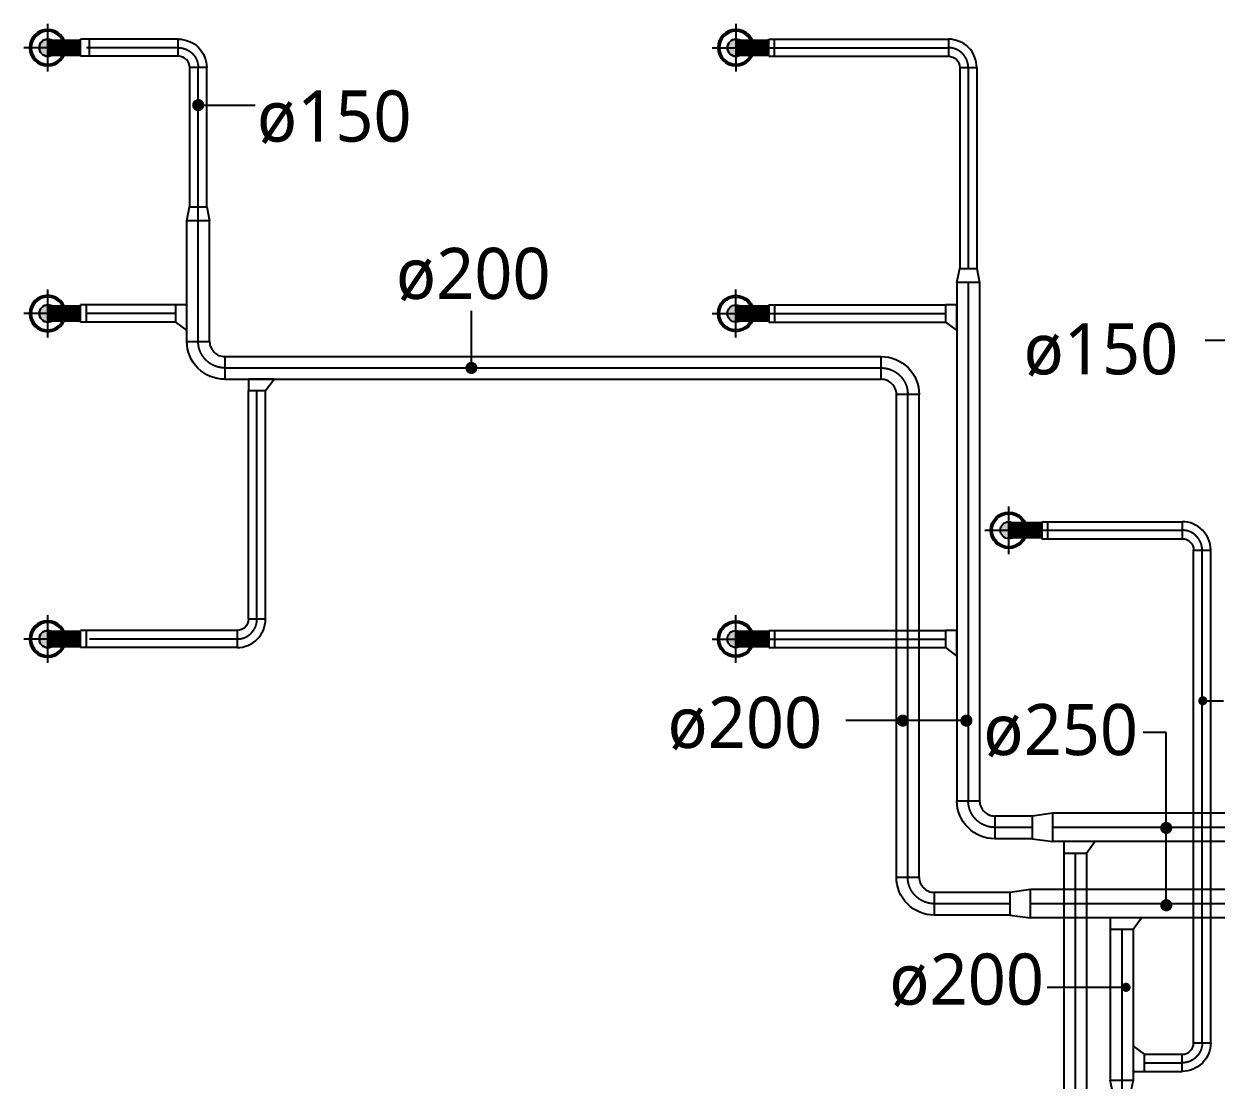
# Model space of a CAD drawing. Header units: millimetres. Extents: x 61566 to 667441, y 0 to 118800.
# Drawn here: x 428882 to 439367, y 62781 to 72071 of the extents above; entities that cross this region are included whole.
import ezdxf

# ---------------------------------------------------------------- set-up
doc = ezdxf.new("R2010")
doc.units = ezdxf.units.MM
doc.header["$LTSCALE"] = 200
doc.linetypes.add('CENTER', pattern=[50.8, 31.75, -6.35, 6.35, -6.35])
for name, color, linetype in [('DUCT', 7, 'Continuous'), ('LG-DIFF', 30, 'Continuous'), ('TEXT', 3, 'Continuous'), ('환기(RA)', 2, 'Continuous'), ('환기(SA)', 3, 'Continuous')]:
    doc.layers.add(name, color=color, linetype=linetype)
doc.styles.add('LG전자', font='malgun.ttf')

# ---------------------------------------------------------------- blocks, each defined once
blk = doc.blocks.new('A$C40B63A93')
at = {"color": 1}
for p, q in [((210, 420), (210, 0)), ((420, 210), (0, 210))]:
    blk.add_line(p, q, dxfattribs=at)
at = {"color": 0}
for radius in [160, 145, 75]:
    blk.add_circle((210, 210), radius, dxfattribs=at)
blk = doc.blocks.new('ELBOW_90_150')
at = {"layer": 'DUCT', "color": 0}
blk.add_lwpolyline([(175, 250, 0.414214), (-75, 0), (75, 0, -0.414214), (175, 100), (175, 250)], format="xyb", dxfattribs=at)
at = {"layer": 'DUCT', "color": 1, "linetype": 'CENTER'}
blk.add_arc((175, 0), 175, 90, 180, dxfattribs=at)
blk = doc.blocks.new('레듀서1')
at = {"layer": '환기(SA)', "color": 0}
blk.add_lwpolyline([(-23, 123), (177, 123), (152, 0), (2, 0)], close=True, dxfattribs=at)
blk = doc.blocks.new('레듀서2')
at = {"layer": '환기(RA)', "color": 0}
blk.add_lwpolyline([(182, 225), (0, 250), (0, 0), (182, 25)], close=True, dxfattribs=at)

msp = doc.modelspace()

# ---------------------------------------------------------------- hatches: boundary and pattern name
at = {"layer": 'LG-DIFF'}
h = msp.add_hatch(color=3, dxfattribs=at)
edge = h.paths.add_edge_path()
edge.add_arc((429092.1, 71861.2), 75, -270, 90, ccw=False)
h = msp.add_hatch(color=3, dxfattribs=at)
edge = h.paths.add_edge_path()
edge.add_arc((429092.1, 69523.6), 75, -270, 90, ccw=False)
h = msp.add_hatch(color=3, dxfattribs=at)
edge = h.paths.add_edge_path()
edge.add_arc((429092.1, 66660.5), 75, -270, 90, ccw=False)
at = {"layer": '환기(RA)'}
h = msp.add_hatch(color=256, dxfattribs=at)
edge = h.paths.add_edge_path()
edge.add_arc((435143.6, 71861.2), 75, 0, 360, ccw=False)
h = msp.add_hatch(color=256, dxfattribs=at)
edge = h.paths.add_edge_path()
edge.add_arc((435143.6, 69523.6), 75, 270, 630)
h = msp.add_hatch(color=256, dxfattribs=at)
edge = h.paths.add_edge_path()
edge.add_arc((435143.6, 66660.5), 75, 270, 630)
at = {"layer": '환기(SA)'}
h = msp.add_hatch(color=256, dxfattribs=at)
edge = h.paths.add_edge_path()
edge.add_arc((437542.9, 67617.4), 75, 270, 630)

# ---------------------------------------------------------------- linework, layer by layer
at = {"layer": 'LG-DIFF', "color": 3}
for p, q in [((429381.7, 71786.2), (429381.7, 71936.2)), ((430240.5, 71936.2), (429381.7, 71936.2)), ((429458.8, 71786.2), (429458.8, 71936.2)), ((430240.5, 71786.2), (429381.7, 71786.2)), ((430215.5, 69598.6), (429381.7, 69598.6)), ((429381.7, 69448.6), (429381.7, 69598.6)), ((429431.7, 69448.6), (429431.7, 69598.6)), ((430215.5, 69448.6), (429381.7, 69448.6)), ((430757.3, 66735.5), (429381.7, 66735.5)), ((429381.7, 66585.5), (429381.7, 66735.5)), ((429431.7, 66585.5), (429431.7, 66735.5)), ((430757.3, 66585.5), (429381.7, 66585.5))]:
    msp.add_line(p, q, dxfattribs=at)
at = {"layer": 'LG-DIFF', "color": 3, "const_width": 150}
for points in [[(429381.7, 71861.2), (429092.1, 71861.2)], [(429381.7, 69523.6), (429092.1, 69523.6)], [(429381.7, 66660.5), (429092.1, 66660.5)]]:
    msp.add_lwpolyline(points, dxfattribs=at)
at = {"layer": 'LG-DIFF', "color": 3}
for centre in [(429092.1, 71861.2), (429092.1, 69523.6), (429092.1, 66660.5)]:
    msp.add_circle(centre, 75, dxfattribs=at)
at = {"layer": 'TEXT', "color": 1}
for p, q in [((430415.5, 71356.6), (430916.2, 71356.6, 0)), ((432817.7, 69045), (432817.7, 69548, 0)), ((439645.8, 69284.9), (439270.2, 69284.9, 0)), ((439249.1, 66117.4), (439431.2, 66117.4, 0)), ((437186.9, 65942.8, 0), (436110.7, 65942.8, 0)), ((438927.8, 65839.2, 0), (438726.2, 65839.2, 0)), ((438927.8, 64318.8), (438927.8, 65839.2, 0)), ((438574.2, 63597), (437881.1, 63597, 0))]:
    msp.add_line(p, q, dxfattribs=at)
for points, const_width in [([(430415.5, 71329.9, 1), (430415.5, 71383.3, 1)], 53.3), ([(432844.4, 69045, 1), (432791, 69045, 1)], 53.3), ([(439249.1, 66137.4, -1), (439249.1, 66097.4, -1)], 40), ([(436611.4, 65969.5, 1), (436611.4, 65916.1, 1)], 53.3), ([(437170.5, 65969.5, 1), (437170.5, 65916.1, 1)], 53.3), ([(438954.5, 64998.9, -1), (438901.2, 64998.9, -1)], 53.3), ([(438954.5, 64318.8, -1), (438901.2, 64318.8, -1)], 53.3), ([(438574.2, 63617, -1), (438574.2, 63577, -1)], 40)]:
    msp.add_lwpolyline(points, format="xyb", close=True, dxfattribs=dict(at, const_width=const_width))
at = {"layer": '환기(RA)'}
for p, q in [((435433.2, 71936.2), (437011.9, 71936.2)), ((435433.2, 71786.2), (435433.2, 71936.2)), ((435483.2, 71786.2), (435483.2, 71936.2)), ((435433.2, 71786.2), (437011.9, 71786.2)), ((437111.9, 71686.2), (437111.9, 69920.2)), ((437261.9, 71686.2), (437261.9, 69920.2)), ((437086.9, 69797.4), (437086.9, 65237.2)), ((437286.9, 69797.4), (437286.9, 65237.2)), ((435433.2, 69598.6), (436986.9, 69598.6)), ((435433.2, 69598.6), (435433.2, 69448.6)), ((435483.2, 69598.6), (435483.2, 69448.6)), ((435433.2, 69448.6), (436986.9, 69448.6)), ((435433.2, 66735.5), (436986.9, 66735.5)), ((435433.2, 66735.5), (435433.2, 66585.5)), ((435483.2, 66735.5), (435483.2, 66585.5)), ((435433.2, 66585.5), (436986.9, 66585.5)), ((440115, 65128.9), (437930.6, 65128.9)), ((437748.9, 65103.9), (437420.2, 65103.9)), ((437748.9, 64903.9), (437420.2, 64903.9)), ((440115, 64878.9), (437930.6, 64878.9)), ((438026.2, 64778.3), (438026.2, 61753.6)), ((438226.2, 64778.3), (438226.2, 61753.6))]:
    msp.add_line(p, q, dxfattribs=at)
at = {"layer": '환기(RA)', "const_width": 150}
for points in [[(435433.2, 71861.2), (435143.6, 71861.2)], [(435433.2, 69523.6), (435143.6, 69523.6)], [(435433.2, 66660.5), (435143.6, 66660.5)]]:
    msp.add_lwpolyline(points, dxfattribs=at)
at = {"layer": '환기(RA)'}
for points in [[(437086.9, 69598.6), (436986.9, 69598.6), (436986.9, 69448.6), (437086.9, 69373.6)], [(437086.9, 66735.5), (436986.9, 66735.5), (436986.9, 66585.5), (437086.9, 66510.5)], [(438026.2, 64878.3), (438026.2, 64778.3), (438226.2, 64778.3), (438301.2, 64878.3)]]:
    msp.add_lwpolyline(points, close=True, dxfattribs=at)
for centre in [(435143.6, 71861.2), (435143.6, 69523.6), (435143.6, 66660.5)]:
    msp.add_circle(centre, 75, dxfattribs=at)
at = {"layer": '환기(SA)', "color": 1, "linetype": 'CENTER'}
for p, q in [((430240.5, 71861.2), (429431.7, 71861.2)), ((429460.1, 71861.2), (429458.8, 71861.2)), ((435433.2, 71861.2), (437011.9, 71861.2)), ((430415.5, 69278.4), (430415.5, 71686.2)), ((437186.9, 71686.2), (437186.9, 69920.2)), ((437186.9, 69797.4), (437186.9, 65237.2)), ((430215.5, 69523.6), (429431.7, 69523.6)), ((435433.2, 69523.6), (436986.9, 69523.6)), ((430648.8, 69045), (436421.7, 69045)), ((430932.3, 66835.5), (430932.3, 68845)), ((436655, 64565.7), (436655, 68836.7)), ((437832.5, 67617.4), (439068.6, 67617.4)), ((439243.6, 63108.1), (439243.6, 67442.4)), ((430757.3, 66660.5), (429458.8, 66660.5)), ((435433.2, 66660.5), (436986.9, 66660.5)), ((437748.9, 65003.9), (437420.2, 65003.9)), ((440115, 65003.9), (437930.6, 65003.9)), ((438126.2, 64778.3), (438126.2, 61753.6)), ((437553.3, 64332.4), (436888.3, 64332.4)), ((440115, 64332.4), (437735, 64332.4)), ((438535.8, 64107.4), (438535.8, 62657.8)), ((438735.8, 62933.1), (439068.6, 62933.1))]:
    msp.add_line(p, q, dxfattribs=at)
at = {"layer": '환기(SA)'}
for p, q in [((430340.5, 70462.2), (430340.5, 71686.2)), ((430490.5, 70462.2), (430490.5, 71686.2)), ((430315.5, 69278.4), (430315.5, 70339.4)), ((430515.5, 69278.4), (430515.5, 70339.4)), ((430648.8, 69145), (436421.7, 69145)), ((430648.8, 68945), (436421.7, 68945)), ((430857.3, 66835.5), (430857.3, 68845)), ((431007.3, 66835.5), (431007.3, 68845)), ((436555, 64565.7), (436555, 68811.7)), ((436755, 64565.7), (436755, 68811.7)), ((437832.5, 67692.4), (439068.6, 67692.4)), ((437832.5, 67692.4), (437832.5, 67542.4)), ((437882.5, 67692.4), (437882.5, 67542.4)), ((437832.5, 67542.4), (439068.6, 67542.4)), ((439168.6, 63108.1), (439168.6, 67442.4)), ((439318.6, 63108.1), (439318.6, 67442.4)), ((437553.3, 64432.4), (436888.3, 64432.4)), ((440115, 64457.4), (437735, 64457.4)), ((437553.3, 64232.4), (436888.3, 64232.4)), ((440115, 64207.4), (437735, 64207.4)), ((438435.8, 64107.4), (438435.8, 62780.6)), ((438635.8, 64107.4), (438635.8, 62780.6)), ((438735.8, 63008.1), (439068.6, 63008.1)), ((438735.8, 62858.1), (439068.6, 62858.1))]:
    msp.add_line(p, q, dxfattribs=at)
for points in [[(430315.5, 69598.6), (430215.5, 69598.6), (430215.5, 69448.6), (430315.5, 69373.6)], [(430857.3, 68945), (430857.3, 68845), (431007.3, 68845), (431082.3, 68945)], [(438435.8, 64207.4), (438435.8, 64107.4), (438635.8, 64107.4), (438710.8, 64207.4)], [(438635.8, 62858.1), (438735.8, 62858.1), (438735.8, 63008.1), (438635.8, 63083.1)]]:
    msp.add_lwpolyline(points, close=True, dxfattribs=at)
at = {"layer": '환기(SA)', "const_width": 150}
msp.add_lwpolyline([(437832.5, 67617.4), (437542.9, 67617.4)], dxfattribs=at)
at = {"layer": '환기(SA)'}
msp.add_circle((437542.9, 67617.4), 75, dxfattribs=at)

# ---------------------------------------------------------------- block references
at = {"layer": 'LG-DIFF', "color": 3, "xscale": -1, "rotation": 180}
for p in [(428882.1, 72071.2), (428882.1, 69733.6), (428882.1, 66870.5)]:
    msp.add_blockref('A$C40B63A93', p, dxfattribs=at)
at = {"layer": 'LG-DIFF', "color": 3, "xscale": -1}
msp.add_blockref('ELBOW_90_150', (430415.5, 71686.2), dxfattribs=at)
at = {"layer": 'LG-DIFF', "color": 3, "rotation": 180}
for name, p in [('A$C40B63A93', (437752.9, 67827.4)), ('ELBOW_90_150', (430932.3, 66835.5))]:
    msp.add_blockref(name, p, dxfattribs=at)
at = {"layer": '환기(RA)', "xscale": -1}
msp.add_blockref('A$C40B63A93', (435353.6, 71651.2), dxfattribs=at)
at = {"layer": '환기(RA)'}
for name, p, rotation in [('ELBOW_90_150', (437011.9, 71861.2), 270), ('레듀서1', (437263.5, 69920.2), 180), ('A$C40B63A93', (435353.6, 69733.6), 180), ('A$C40B63A93', (435353.6, 66870.5), 180), ('레듀서2', (437930.6, 65128.9), 179.9999999999999)]:
    msp.add_blockref(name, p, dxfattribs=dict(at, rotation=rotation))
at = {"layer": '환기(RA)', "xscale": -1.333333333333333, "yscale": 1.333333333333333, "zscale": 1.333333333333333, "rotation": 179.9999999999999}
msp.add_blockref('ELBOW_90_150', (437186.9, 65237.2), dxfattribs=at)
at = {"layer": '환기(SA)'}
for name, p, rotation in [('레듀서1', (430492.2, 70462.2), 180), ('ELBOW_90_150', (439068.6, 67617.4), 270.0000000001647), ('레듀서2', (437735, 64457.4), 179.9999999999999)]:
    msp.add_blockref(name, p, dxfattribs=dict(at, rotation=rotation))
at = {"layer": '환기(SA)', "xscale": -1.333333333333333, "yscale": 1.333333333333333, "zscale": 1.333333333333333}
for p, rotation in [((430415.5, 69278.4), 180), ((436655, 64565.7), 179.9999999999999)]:
    msp.add_blockref('ELBOW_90_150', p, dxfattribs=dict(at, rotation=rotation))
msp.add_blockref('ELBOW_90_150', (436655, 68811.7), dxfattribs=at)
at = {"layer": '환기(SA)', "xscale": -1, "rotation": 269.9999999998353}
msp.add_blockref('ELBOW_90_150', (439068.6, 62933.1), dxfattribs=at)
at = {"layer": '환기(SA)'}
msp.add_blockref('레듀서1', (438459.1, 62657.8), dxfattribs=at)

# ---------------------------------------------------------------- texts
at = {"layer": 'TEXT', "color": 2, "style": 'LG전자'}
for s, p in [('ø150', (430931.2, 71035, 0)), ('ø200', (432153.6, 69651.2, 0)), ('ø150', (437672.7, 68988.4, 0)), ('ø200', (434541.7, 65702.1, 0)), ('ø250', (437319.2, 65639.2, 0)), ('ø200', (436492.5, 63444.1, 0))]:
    msp.add_text(s, height=450, dxfattribs=at).set_placement(p)

doc.saveas('drawing.dxf')
